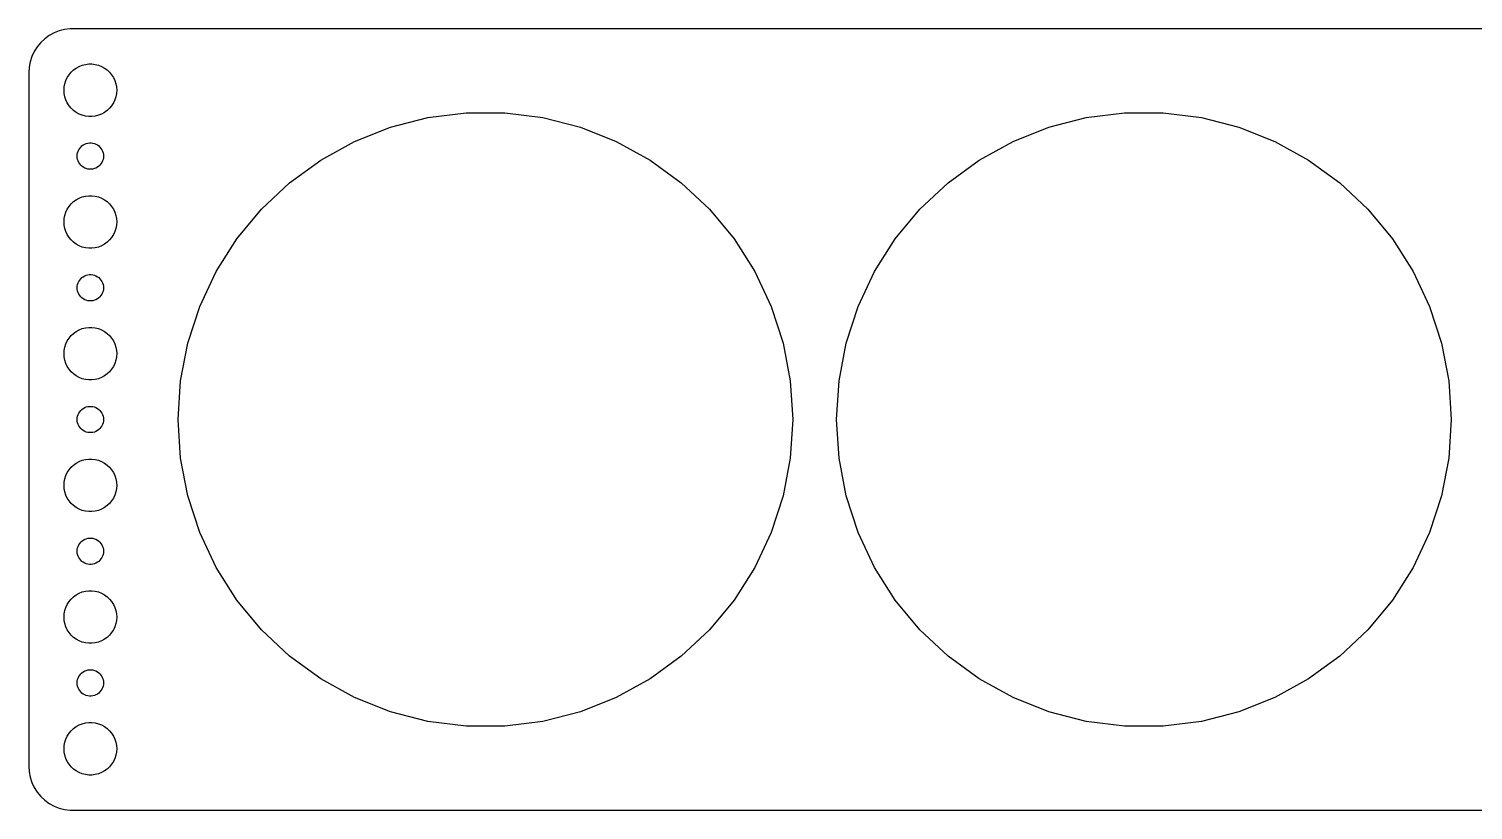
# Model space of a CAD drawing. Header units: metres. Extents: x -164 to 164, y -44 to 44.
# Drawn here: x -164.5 to 0, y -44.5 to 44.5 of the extents above; entities that cross this region are included whole.
import ezdxf

# ---------------------------------------------------------------- set-up
doc = ezdxf.new("R2010")
doc.units = ezdxf.units.M

msp = doc.modelspace()

# ---------------------------------------------------------------- linework, layer by layer
for p, q in [((-159.814, 44.4901), (-160.437, 44.4114)), ((159.814, 44.4901), (-159.814, 44.4901)), ((-163.145, 42.9227), (-163.545, 42.4389)), ((-162.687, 43.3526), (-163.145, 42.9227)), ((-162.179, 43.7216), (-162.687, 43.3526)), ((-161.629, 44.0241), (-162.179, 43.7216)), ((-161.045, 44.2553), (-161.629, 44.0241)), ((-160.437, 44.4114), (-161.045, 44.2553)), ((-164.149, 41.3406), (-164.343, 40.7434)), ((-163.882, 41.9088), (-164.149, 41.3406)), ((-163.545, 42.4389), (-163.882, 41.9088)), ((-164.461, 40.1267), (-164.5, 39.5)), ((-164.5, 39.5), (-164.5, -39.5)), ((-164.343, 40.7434), (-164.461, 40.1267)), ((-159.927, 39.2634), (-159.687, 39.5536)), ((-159.687, 39.5536), (-159.412, 39.8115)), ((-159.412, 39.8115), (-159.107, 40.033)), ((-159.107, 40.033), (-158.777, 40.2145)), ((-158.777, 40.2145), (-158.427, 40.3532)), ((-158.427, 40.3532), (-158.062, 40.4469)), ((-158.062, 40.4469), (-157.688, 40.4941)), ((-157.688, 40.4941), (-157.312, 40.4941)), ((-157.312, 40.4941), (-156.938, 40.4469)), ((-156.938, 40.4469), (-156.573, 40.3532)), ((-156.573, 40.3532), (-156.223, 40.2145)), ((-156.223, 40.2145), (-155.893, 40.033)), ((-155.893, 40.033), (-155.588, 39.8115)), ((-155.588, 39.8115), (-155.313, 39.5536)), ((-155.313, 39.5536), (-155.073, 39.2634)), ((-160.5, 37.5), (-160.476, 37.876)), ((-160.476, 37.876), (-160.406, 38.2461)), ((-160.406, 38.2461), (-160.289, 38.6044)), ((-160.289, 38.6044), (-160.129, 38.9453)), ((-160.129, 38.9453), (-159.927, 39.2634)), ((-155.073, 39.2634), (-154.871, 38.9453)), ((-154.871, 38.9453), (-154.711, 38.6044)), ((-154.711, 38.6044), (-154.594, 38.2461)), ((-154.594, 38.2461), (-154.524, 37.876)), ((-154.524, 37.876), (-154.5, 37.5)), ((-160.476, 37.124), (-160.5, 37.5)), ((-160.406, 36.7539), (-160.476, 37.124)), ((-160.289, 36.3956), (-160.406, 36.7539)), ((-160.129, 36.0547), (-160.289, 36.3956)), ((-154.711, 36.3956), (-154.871, 36.0547)), ((-154.594, 36.7539), (-154.711, 36.3956)), ((-154.524, 37.124), (-154.594, 36.7539)), ((-154.5, 37.5), (-154.524, 37.124)), ((-159.927, 35.7366), (-160.129, 36.0547)), ((-159.687, 35.4464), (-159.927, 35.7366)), ((-159.412, 35.1885), (-159.687, 35.4464)), ((-159.107, 34.967), (-159.412, 35.1885)), ((-158.777, 34.7855), (-159.107, 34.967)), ((-158.427, 34.6468), (-158.777, 34.7855)), ((-158.062, 34.5531), (-158.427, 34.6468)), ((-157.688, 34.5059), (-158.062, 34.5531)), ((-156.938, 34.5531), (-157.312, 34.5059)), ((-156.573, 34.6468), (-156.938, 34.5531)), ((-156.223, 34.7855), (-156.573, 34.6468)), ((-155.893, 34.967), (-156.223, 34.7855)), ((-155.588, 35.1885), (-155.893, 34.967)), ((-155.313, 35.4464), (-155.588, 35.1885)), ((-155.073, 35.7366), (-155.313, 35.4464)), ((-154.871, 36.0547), (-155.073, 35.7366)), ((-119.058, 34.3801), (-114.698, 34.9309)), ((-114.698, 34.9309), (-110.302, 34.9309)), ((-110.302, 34.9309), (-105.942, 34.3801)), ((-44.0583, 34.3801), (-39.6977, 34.9309)), ((-39.6977, 34.9309), (-35.3023, 34.9309)), ((-35.3023, 34.9309), (-30.9417, 34.3801)), ((-157.312, 34.5059), (-157.688, 34.5059)), ((-127.402, 31.6689), (-123.316, 33.287)), ((-123.316, 33.287), (-119.058, 34.3801)), ((-105.942, 34.3801), (-101.684, 33.287)), ((-101.684, 33.287), (-97.5977, 31.6689)), ((-52.4023, 31.6689), (-48.3156, 33.287)), ((-48.3156, 33.287), (-44.0583, 34.3801)), ((-30.9417, 34.3801), (-26.6844, 33.287)), ((-26.6844, 33.287), (-22.5977, 31.6689)), ((-158.456, 31.1558), (-158.304, 31.2665)), ((-158.304, 31.2665), (-158.139, 31.3572)), ((-158.139, 31.3572), (-157.964, 31.4266)), ((-157.964, 31.4266), (-157.781, 31.4734)), ((-157.781, 31.4734), (-157.594, 31.497)), ((-157.594, 31.497), (-157.406, 31.497)), ((-157.406, 31.497), (-157.219, 31.4734)), ((-157.219, 31.4734), (-157.036, 31.4266)), ((-157.036, 31.4266), (-156.861, 31.3572)), ((-156.861, 31.3572), (-156.696, 31.2665)), ((-156.696, 31.2665), (-156.544, 31.1558)), ((-131.254, 29.5515), (-127.402, 31.6689)), ((-97.5977, 31.6689), (-93.7461, 29.5515)), ((-56.2539, 29.5515), (-52.4023, 31.6689)), ((-22.5977, 31.6689), (-18.746, 29.5515)), ((-159, 30), (-158.988, 30.188)), ((-158.988, 29.812), (-159, 30)), ((-158.988, 30.188), (-158.953, 30.373)), ((-158.953, 29.627), (-158.988, 29.812)), ((-158.953, 30.373), (-158.895, 30.5522)), ((-158.895, 29.4478), (-158.953, 29.627)), ((-158.895, 30.5522), (-158.814, 30.7226)), ((-158.814, 30.7226), (-158.714, 30.8817)), ((-158.714, 30.8817), (-158.593, 31.0268)), ((-158.593, 31.0268), (-158.456, 31.1558)), ((-156.544, 31.1558), (-156.407, 31.0268)), ((-156.407, 31.0268), (-156.286, 30.8817)), ((-156.286, 30.8817), (-156.186, 30.7226)), ((-156.186, 30.7226), (-156.105, 30.5522)), ((-156.105, 30.5522), (-156.047, 30.373)), ((-156.047, 29.627), (-156.105, 29.4478)), ((-156.047, 30.373), (-156.012, 30.188)), ((-156.012, 29.812), (-156.047, 29.627)), ((-156.012, 30.188), (-156, 30)), ((-156, 30), (-156.012, 29.812)), ((-158.814, 29.2774), (-158.895, 29.4478)), ((-158.714, 29.1183), (-158.814, 29.2774)), ((-158.593, 28.9732), (-158.714, 29.1183)), ((-158.456, 28.8442), (-158.593, 28.9732)), ((-158.304, 28.7335), (-158.456, 28.8442)), ((-158.139, 28.6427), (-158.304, 28.7335)), ((-157.964, 28.5734), (-158.139, 28.6427)), ((-157.781, 28.5266), (-157.964, 28.5734)), ((-157.594, 28.503), (-157.781, 28.5266)), ((-157.406, 28.503), (-157.594, 28.503)), ((-157.219, 28.5266), (-157.406, 28.503)), ((-157.036, 28.5734), (-157.219, 28.5266)), ((-156.861, 28.6427), (-157.036, 28.5734)), ((-156.696, 28.7335), (-156.861, 28.6427)), ((-156.544, 28.8442), (-156.696, 28.7335)), ((-156.407, 28.9732), (-156.544, 28.8442)), ((-156.286, 29.1183), (-156.407, 28.9732)), ((-156.186, 29.2774), (-156.286, 29.1183)), ((-156.105, 29.4478), (-156.186, 29.2774)), ((-134.81, 26.968), (-131.254, 29.5515)), ((-93.7461, 29.5515), (-90.1902, 26.968)), ((-59.8098, 26.968), (-56.2539, 29.5515)), ((-18.746, 29.5515), (-15.1902, 26.968)), ((-138.014, 23.9591), (-134.81, 26.968)), ((-90.1902, 26.968), (-86.9861, 23.9591)), ((-63.0139, 23.9591), (-59.8098, 26.968)), ((-15.1902, 26.968), (-11.9861, 23.9591)), ((-159.687, 24.5536), (-159.412, 24.8115)), ((-159.412, 24.8115), (-159.107, 25.033)), ((-159.107, 25.033), (-158.777, 25.2145)), ((-158.777, 25.2145), (-158.427, 25.3532)), ((-158.427, 25.3532), (-158.062, 25.4469)), ((-158.062, 25.4469), (-157.688, 25.4941)), ((-157.688, 25.4941), (-157.312, 25.4941)), ((-157.312, 25.4941), (-156.938, 25.4469)), ((-156.938, 25.4469), (-156.573, 25.3532)), ((-156.573, 25.3532), (-156.223, 25.2145)), ((-156.223, 25.2145), (-155.893, 25.033)), ((-155.893, 25.033), (-155.588, 24.8115)), ((-155.588, 24.8115), (-155.313, 24.5536)), ((-160.476, 22.876), (-160.406, 23.2461)), ((-160.406, 23.2461), (-160.289, 23.6044)), ((-160.289, 23.6044), (-160.129, 23.9453)), ((-160.129, 23.9453), (-159.927, 24.2634)), ((-159.927, 24.2634), (-159.687, 24.5536)), ((-155.313, 24.5536), (-155.073, 24.2634)), ((-155.073, 24.2634), (-154.871, 23.9453)), ((-154.871, 23.9453), (-154.711, 23.6044)), ((-154.711, 23.6044), (-154.594, 23.2461)), ((-154.594, 23.2461), (-154.524, 22.876)), ((-140.816, 20.5725), (-138.014, 23.9591)), ((-86.9861, 23.9591), (-84.1844, 20.5725)), ((-65.8156, 20.5725), (-63.0139, 23.9591)), ((-11.9861, 23.9591), (-9.1844, 20.5725)), ((-160.5, 22.5), (-160.476, 22.876)), ((-160.476, 22.124), (-160.5, 22.5)), ((-160.406, 21.7539), (-160.476, 22.124)), ((-160.289, 21.3956), (-160.406, 21.7539)), ((-160.129, 21.0547), (-160.289, 21.3956)), ((-154.711, 21.3956), (-154.871, 21.0547)), ((-154.594, 21.7539), (-154.711, 21.3956)), ((-154.524, 22.124), (-154.594, 21.7539)), ((-154.524, 22.876), (-154.5, 22.5)), ((-154.5, 22.5), (-154.524, 22.124)), ((-159.927, 20.7366), (-160.129, 21.0547)), ((-159.687, 20.4464), (-159.927, 20.7366)), ((-159.412, 20.1884), (-159.687, 20.4464)), ((-159.107, 19.967), (-159.412, 20.1884)), ((-158.777, 19.7855), (-159.107, 19.967)), ((-158.427, 19.6468), (-158.777, 19.7855)), ((-156.223, 19.7855), (-156.573, 19.6468)), ((-155.893, 19.967), (-156.223, 19.7855)), ((-155.588, 20.1884), (-155.893, 19.967)), ((-155.313, 20.4464), (-155.588, 20.1884)), ((-155.073, 20.7366), (-155.313, 20.4464)), ((-154.871, 21.0547), (-155.073, 20.7366)), ((-143.171, 16.8614), (-140.816, 20.5725)), ((-84.1844, 20.5725), (-81.8293, 16.8614)), ((-68.1707, 16.8614), (-65.8156, 20.5725)), ((-9.1844, 20.5725), (-6.82925, 16.8614)), ((-158.062, 19.5531), (-158.427, 19.6468)), ((-157.688, 19.5059), (-158.062, 19.5531)), ((-157.312, 19.5059), (-157.688, 19.5059)), ((-156.938, 19.5531), (-157.312, 19.5059)), ((-156.573, 19.6468), (-156.938, 19.5531)), ((-157.964, 16.4266), (-157.781, 16.4734)), ((-157.781, 16.4734), (-157.594, 16.497)), ((-157.594, 16.497), (-157.406, 16.497)), ((-157.406, 16.497), (-157.219, 16.4734)), ((-157.219, 16.4734), (-157.036, 16.4266)), ((-145.042, 12.8844), (-143.171, 16.8614)), ((-81.8293, 16.8614), (-79.9578, 12.8844)), ((-70.0422, 12.8844), (-68.1707, 16.8614)), ((-6.82925, 16.8614), (-4.95781, 12.8844)), ((-159, 15), (-158.988, 15.188)), ((-158.988, 14.812), (-159, 15)), ((-158.988, 15.188), (-158.953, 15.373)), ((-158.953, 14.627), (-158.988, 14.812)), ((-158.953, 15.373), (-158.895, 15.5522)), ((-158.895, 15.5522), (-158.814, 15.7226)), ((-158.814, 15.7226), (-158.714, 15.8817)), ((-158.714, 15.8817), (-158.593, 16.0268)), ((-158.593, 16.0268), (-158.456, 16.1558)), ((-158.456, 16.1558), (-158.304, 16.2665)), ((-158.304, 16.2665), (-158.139, 16.3572)), ((-158.139, 16.3572), (-157.964, 16.4266)), ((-157.036, 16.4266), (-156.861, 16.3572)), ((-156.861, 16.3572), (-156.696, 16.2665)), ((-156.696, 16.2665), (-156.544, 16.1558)), ((-156.544, 16.1558), (-156.407, 16.0268)), ((-156.407, 16.0268), (-156.286, 15.8817)), ((-156.286, 15.8817), (-156.186, 15.7226)), ((-156.186, 15.7226), (-156.105, 15.5522)), ((-156.105, 15.5522), (-156.047, 15.373)), ((-156.047, 15.373), (-156.012, 15.188)), ((-156.012, 14.812), (-156.047, 14.627)), ((-156.012, 15.188), (-156, 15)), ((-156, 15), (-156.012, 14.812)), ((-158.895, 14.4478), (-158.953, 14.627)), ((-158.814, 14.2774), (-158.895, 14.4478)), ((-158.714, 14.1183), (-158.814, 14.2774)), ((-158.593, 13.9732), (-158.714, 14.1183)), ((-158.456, 13.8442), (-158.593, 13.9732)), ((-158.304, 13.7335), (-158.456, 13.8442)), ((-158.139, 13.6427), (-158.304, 13.7335)), ((-157.964, 13.5734), (-158.139, 13.6427)), ((-157.781, 13.5266), (-157.964, 13.5734)), ((-157.594, 13.5029), (-157.781, 13.5266)), ((-157.406, 13.5029), (-157.594, 13.5029)), ((-157.219, 13.5266), (-157.406, 13.5029)), ((-157.036, 13.5734), (-157.219, 13.5266)), ((-156.861, 13.6427), (-157.036, 13.5734)), ((-156.696, 13.7335), (-156.861, 13.6427)), ((-156.544, 13.8442), (-156.696, 13.7335)), ((-156.407, 13.9732), (-156.544, 13.8442)), ((-156.286, 14.1183), (-156.407, 13.9732)), ((-156.186, 14.2774), (-156.286, 14.1183)), ((-156.105, 14.4478), (-156.186, 14.2774)), ((-156.047, 14.627), (-156.105, 14.4478)), ((-146.4, 8.70413), (-145.042, 12.8844)), ((-79.9578, 12.8844), (-78.5996, 8.70413)), ((-71.4004, 8.70413), (-70.0422, 12.8844)), ((-4.95781, 12.8844), (-3.59958, 8.70413)), ((-159.412, 9.81154), (-159.107, 10.033)), ((-159.107, 10.033), (-158.777, 10.2145)), ((-158.777, 10.2145), (-158.427, 10.3532)), ((-158.427, 10.3532), (-158.062, 10.4469)), ((-158.062, 10.4469), (-157.688, 10.4941)), ((-157.688, 10.4941), (-157.312, 10.4941)), ((-157.312, 10.4941), (-156.938, 10.4469)), ((-156.938, 10.4469), (-156.573, 10.3532)), ((-156.573, 10.3532), (-156.223, 10.2145)), ((-156.223, 10.2145), (-155.893, 10.033)), ((-155.893, 10.033), (-155.588, 9.81154)), ((-160.476, 7.87599), (-160.406, 8.24606)), ((-160.406, 8.24606), (-160.289, 8.60437)), ((-160.289, 8.60437), (-160.129, 8.94525)), ((-160.129, 8.94525), (-159.927, 9.26335)), ((-159.927, 9.26335), (-159.687, 9.55363)), ((-159.687, 9.55363), (-159.412, 9.81154)), ((-155.588, 9.81154), (-155.313, 9.55363)), ((-155.313, 9.55363), (-155.073, 9.26335)), ((-155.073, 9.26335), (-154.871, 8.94525)), ((-154.871, 8.94525), (-154.711, 8.60437)), ((-154.711, 8.60437), (-154.594, 8.24606)), ((-154.594, 8.24606), (-154.524, 7.87599)), ((-147.224, 4.38666), (-146.4, 8.70413)), ((-78.5996, 8.70413), (-77.776, 4.38666)), ((-72.224, 4.38666), (-71.4004, 8.70413)), ((-3.59958, 8.70413), (-2.77597, 4.38666)), ((-160.5, 7.5), (-160.476, 7.87599)), ((-160.476, 7.12399), (-160.5, 7.5)), ((-160.406, 6.75392), (-160.476, 7.12399)), ((-160.289, 6.39561), (-160.406, 6.75392)), ((-154.594, 6.75392), (-154.711, 6.39561)), ((-154.524, 7.12399), (-154.594, 6.75392)), ((-154.524, 7.87599), (-154.5, 7.5)), ((-154.5, 7.5), (-154.524, 7.12399)), ((-160.129, 6.05473), (-160.289, 6.39561)), ((-159.927, 5.73663), (-160.129, 6.05473)), ((-159.687, 5.44635), (-159.927, 5.73663)), ((-159.412, 5.18845), (-159.687, 5.44635)), ((-159.107, 4.96701), (-159.412, 5.18845)), ((-158.777, 4.78551), (-159.107, 4.96701)), ((-155.893, 4.96701), (-156.223, 4.78551)), ((-155.588, 5.18845), (-155.893, 4.96701)), ((-155.313, 5.44635), (-155.588, 5.18845)), ((-155.073, 5.73663), (-155.313, 5.44635)), ((-154.871, 6.05473), (-155.073, 5.73663)), ((-154.711, 6.39561), (-154.871, 6.05473)), ((-158.427, 4.64682), (-158.777, 4.78551)), ((-158.062, 4.55313), (-158.427, 4.64682)), ((-157.688, 4.50591), (-158.062, 4.55313)), ((-157.312, 4.50591), (-157.688, 4.50591)), ((-156.938, 4.55313), (-157.312, 4.50591)), ((-156.573, 4.64682), (-156.938, 4.55313)), ((-156.223, 4.78551), (-156.573, 4.64682)), ((-147.5, 0), (-147.224, 4.38666)), ((-77.776, 4.38666), (-77.5, 0)), ((-72.5, 0), (-72.224, 4.38666)), ((-2.77597, 4.38666), (-2.5, 0)), ((-159, 0), (-158.988, 0.18799)), ((-158.988, -0.18799), (-159, 0)), ((-158.988, 0.18799), (-158.953, 0.37303)), ((-158.953, 0.37303), (-158.895, 0.55219)), ((-158.895, 0.55219), (-158.814, 0.72263)), ((-158.814, 0.72263), (-158.714, 0.88167)), ((-158.714, 0.88167), (-158.593, 1.02681)), ((-158.593, 1.02681), (-158.456, 1.15576)), ((-158.456, 1.15576), (-158.304, 1.26648)), ((-158.304, 1.26648), (-158.139, 1.35724)), ((-158.139, 1.35724), (-157.964, 1.42657)), ((-157.964, 1.42657), (-157.781, 1.47342)), ((-157.781, 1.47342), (-157.594, 1.49704)), ((-157.594, 1.49704), (-157.406, 1.49704)), ((-157.406, 1.49704), (-157.219, 1.47342)), ((-157.219, 1.47342), (-157.036, 1.42657)), ((-157.036, 1.42657), (-156.861, 1.35724)), ((-156.861, 1.35724), (-156.696, 1.26648)), ((-156.696, 1.26648), (-156.544, 1.15576)), ((-156.544, 1.15576), (-156.407, 1.02681)), ((-156.407, 1.02681), (-156.286, 0.88167)), ((-156.286, 0.88167), (-156.186, 0.72263)), ((-156.186, 0.72263), (-156.105, 0.55219)), ((-156.105, 0.55219), (-156.047, 0.37303)), ((-156.047, 0.37303), (-156.012, 0.18799)), ((-156.012, 0.18799), (-156, 0)), ((-156, 0), (-156.012, -0.18799)), ((-147.224, -4.38666), (-147.5, 0)), ((-77.5, 0), (-77.776, -4.38666)), ((-72.224, -4.38666), (-72.5, 0)), ((-2.5, 0), (-2.77597, -4.38666)), ((-158.953, -0.37303), (-158.988, -0.18799)), ((-158.895, -0.55219), (-158.953, -0.37303)), ((-158.814, -0.72263), (-158.895, -0.55219)), ((-158.714, -0.88167), (-158.814, -0.72263)), ((-158.593, -1.02681), (-158.714, -0.88167)), ((-158.456, -1.15576), (-158.593, -1.02681)), ((-158.304, -1.26648), (-158.456, -1.15576)), ((-158.139, -1.35724), (-158.304, -1.26648)), ((-157.964, -1.42657), (-158.139, -1.35724)), ((-157.781, -1.47342), (-157.964, -1.42657)), ((-157.594, -1.49704), (-157.781, -1.47342)), ((-157.406, -1.49704), (-157.594, -1.49704)), ((-157.219, -1.47342), (-157.406, -1.49704)), ((-157.036, -1.42657), (-157.219, -1.47342)), ((-156.861, -1.35724), (-157.036, -1.42657)), ((-156.696, -1.26648), (-156.861, -1.35724)), ((-156.544, -1.15576), (-156.696, -1.26648)), ((-156.407, -1.02681), (-156.544, -1.15576)), ((-156.286, -0.88167), (-156.407, -1.02681)), ((-156.186, -0.72263), (-156.286, -0.88167)), ((-156.105, -0.55219), (-156.186, -0.72263)), ((-156.047, -0.37303), (-156.105, -0.55219)), ((-156.012, -0.18799), (-156.047, -0.37303)), ((-159.107, -4.96701), (-158.777, -4.78551)), ((-158.777, -4.78551), (-158.427, -4.64682)), ((-158.427, -4.64682), (-158.062, -4.55313)), ((-158.062, -4.55313), (-157.688, -4.50591)), ((-157.688, -4.50591), (-157.312, -4.50591)), ((-157.312, -4.50591), (-156.938, -4.55313)), ((-156.938, -4.55313), (-156.573, -4.64682)), ((-156.573, -4.64682), (-156.223, -4.78551)), ((-156.223, -4.78551), (-155.893, -4.96701)), ((-146.4, -8.70413), (-147.224, -4.38666)), ((-77.776, -4.38666), (-78.5996, -8.70413)), ((-71.4004, -8.70413), (-72.224, -4.38666)), ((-2.77597, -4.38666), (-3.59958, -8.70413)), ((-160.406, -6.75392), (-160.289, -6.39561)), ((-160.289, -6.39561), (-160.129, -6.05473)), ((-160.129, -6.05473), (-159.927, -5.73663)), ((-159.927, -5.73663), (-159.687, -5.44635)), ((-159.687, -5.44635), (-159.412, -5.18845)), ((-159.412, -5.18845), (-159.107, -4.96701)), ((-155.893, -4.96701), (-155.588, -5.18845)), ((-155.588, -5.18845), (-155.313, -5.44635)), ((-155.313, -5.44635), (-155.073, -5.73663)), ((-155.073, -5.73663), (-154.871, -6.05473)), ((-154.871, -6.05473), (-154.711, -6.39561)), ((-154.711, -6.39561), (-154.594, -6.75392)), ((-160.5, -7.5), (-160.476, -7.12399)), ((-160.476, -7.87599), (-160.5, -7.5)), ((-160.476, -7.12399), (-160.406, -6.75392)), ((-160.406, -8.24606), (-160.476, -7.87599)), ((-154.594, -6.75392), (-154.524, -7.12399)), ((-154.524, -7.87599), (-154.594, -8.24606)), ((-154.524, -7.12399), (-154.5, -7.5)), ((-154.5, -7.5), (-154.524, -7.87599)), ((-160.289, -8.60437), (-160.406, -8.24606)), ((-160.129, -8.94525), (-160.289, -8.60437)), ((-159.927, -9.26335), (-160.129, -8.94525)), ((-159.687, -9.55363), (-159.927, -9.26335)), ((-159.412, -9.81154), (-159.687, -9.55363)), ((-159.107, -10.033), (-159.412, -9.81154)), ((-155.588, -9.81154), (-155.893, -10.033)), ((-155.313, -9.55363), (-155.588, -9.81154)), ((-155.073, -9.26335), (-155.313, -9.55363)), ((-154.871, -8.94525), (-155.073, -9.26335)), ((-154.711, -8.60437), (-154.871, -8.94525)), ((-154.594, -8.24606), (-154.711, -8.60437)), ((-145.042, -12.8844), (-146.4, -8.70413)), ((-78.5996, -8.70413), (-79.9578, -12.8844)), ((-70.0422, -12.8844), (-71.4004, -8.70413)), ((-3.59958, -8.70413), (-4.95781, -12.8844)), ((-158.777, -10.2145), (-159.107, -10.033)), ((-158.427, -10.3532), (-158.777, -10.2145)), ((-158.062, -10.4469), (-158.427, -10.3532)), ((-157.688, -10.4941), (-158.062, -10.4469)), ((-157.312, -10.4941), (-157.688, -10.4941)), ((-156.938, -10.4469), (-157.312, -10.4941)), ((-156.573, -10.3532), (-156.938, -10.4469)), ((-156.223, -10.2145), (-156.573, -10.3532)), ((-155.893, -10.033), (-156.223, -10.2145)), ((-143.171, -16.8614), (-145.042, -12.8844)), ((-79.9578, -12.8844), (-81.8293, -16.8614)), ((-68.1707, -16.8614), (-70.0422, -12.8844)), ((-4.95781, -12.8844), (-6.82925, -16.8614)), ((-158.988, -14.812), (-158.953, -14.627)), ((-158.953, -14.627), (-158.895, -14.4478)), ((-158.895, -14.4478), (-158.814, -14.2774)), ((-158.814, -14.2774), (-158.714, -14.1183)), ((-158.714, -14.1183), (-158.593, -13.9732)), ((-158.593, -13.9732), (-158.456, -13.8442)), ((-158.456, -13.8442), (-158.304, -13.7335)), ((-158.304, -13.7335), (-158.139, -13.6427)), ((-158.139, -13.6427), (-157.964, -13.5734)), ((-157.964, -13.5734), (-157.781, -13.5266)), ((-157.781, -13.5266), (-157.594, -13.5029)), ((-157.594, -13.5029), (-157.406, -13.5029)), ((-157.406, -13.5029), (-157.219, -13.5266)), ((-157.219, -13.5266), (-157.036, -13.5734)), ((-157.036, -13.5734), (-156.861, -13.6427)), ((-156.861, -13.6427), (-156.696, -13.7335)), ((-156.696, -13.7335), (-156.544, -13.8442)), ((-156.544, -13.8442), (-156.407, -13.9732)), ((-156.407, -13.9732), (-156.286, -14.1183)), ((-156.286, -14.1183), (-156.186, -14.2774)), ((-156.186, -14.2774), (-156.105, -14.4478)), ((-156.105, -14.4478), (-156.047, -14.627)), ((-156.047, -14.627), (-156.012, -14.812)), ((-159, -15), (-158.988, -14.812)), ((-158.988, -15.188), (-159, -15)), ((-158.953, -15.373), (-158.988, -15.188)), ((-158.895, -15.5522), (-158.953, -15.373)), ((-158.814, -15.7226), (-158.895, -15.5522)), ((-158.714, -15.8817), (-158.814, -15.7226)), ((-158.593, -16.0268), (-158.714, -15.8817)), ((-158.456, -16.1558), (-158.593, -16.0268)), ((-158.304, -16.2665), (-158.456, -16.1558)), ((-158.139, -16.3572), (-158.304, -16.2665)), ((-157.964, -16.4266), (-158.139, -16.3572)), ((-157.781, -16.4734), (-157.964, -16.4266)), ((-157.036, -16.4266), (-157.219, -16.4734)), ((-156.861, -16.3572), (-157.036, -16.4266)), ((-156.696, -16.2665), (-156.861, -16.3572)), ((-156.544, -16.1558), (-156.696, -16.2665)), ((-156.407, -16.0268), (-156.544, -16.1558)), ((-156.286, -15.8817), (-156.407, -16.0268)), ((-156.186, -15.7226), (-156.286, -15.8817)), ((-156.105, -15.5522), (-156.186, -15.7226)), ((-156.047, -15.373), (-156.105, -15.5522)), ((-156.012, -15.188), (-156.047, -15.373)), ((-156.012, -14.812), (-156, -15)), ((-156, -15), (-156.012, -15.188)), ((-157.594, -16.497), (-157.781, -16.4734)), ((-157.406, -16.497), (-157.594, -16.497)), ((-157.219, -16.4734), (-157.406, -16.497)), ((-140.816, -20.5725), (-143.171, -16.8614)), ((-81.8293, -16.8614), (-84.1844, -20.5725)), ((-65.8156, -20.5725), (-68.1707, -16.8614)), ((-6.82925, -16.8614), (-9.1844, -20.5725)), ((-158.777, -19.7855), (-158.427, -19.6468)), ((-158.427, -19.6468), (-158.062, -19.5531)), ((-158.062, -19.5531), (-157.688, -19.5059)), ((-157.688, -19.5059), (-157.312, -19.5059)), ((-157.312, -19.5059), (-156.938, -19.5531)), ((-156.938, -19.5531), (-156.573, -19.6468)), ((-156.573, -19.6468), (-156.223, -19.7855)), ((-160.289, -21.3956), (-160.129, -21.0547)), ((-160.129, -21.0547), (-159.927, -20.7366)), ((-159.927, -20.7366), (-159.687, -20.4464)), ((-159.687, -20.4464), (-159.412, -20.1884)), ((-159.412, -20.1884), (-159.107, -19.967)), ((-159.107, -19.967), (-158.777, -19.7855)), ((-156.223, -19.7855), (-155.893, -19.967)), ((-155.893, -19.967), (-155.588, -20.1884)), ((-155.588, -20.1884), (-155.313, -20.4464)), ((-155.313, -20.4464), (-155.073, -20.7366)), ((-155.073, -20.7366), (-154.871, -21.0547)), ((-154.871, -21.0547), (-154.711, -21.3956)), ((-138.014, -23.9591), (-140.816, -20.5725)), ((-84.1844, -20.5725), (-86.9861, -23.9591)), ((-63.0139, -23.9591), (-65.8156, -20.5725)), ((-9.1844, -20.5725), (-11.9861, -23.9591)), ((-160.5, -22.5), (-160.476, -22.124)), ((-160.476, -22.876), (-160.5, -22.5)), ((-160.476, -22.124), (-160.406, -21.7539)), ((-160.406, -23.2461), (-160.476, -22.876)), ((-160.406, -21.7539), (-160.289, -21.3956)), ((-154.711, -21.3956), (-154.594, -21.7539)), ((-154.594, -21.7539), (-154.524, -22.124)), ((-154.524, -22.876), (-154.594, -23.2461)), ((-154.524, -22.124), (-154.5, -22.5)), ((-154.5, -22.5), (-154.524, -22.876)), ((-160.289, -23.6044), (-160.406, -23.2461)), ((-160.129, -23.9453), (-160.289, -23.6044)), ((-159.927, -24.2634), (-160.129, -23.9453)), ((-159.687, -24.5536), (-159.927, -24.2634)), ((-159.412, -24.8115), (-159.687, -24.5536)), ((-155.313, -24.5536), (-155.588, -24.8115)), ((-155.073, -24.2634), (-155.313, -24.5536)), ((-154.871, -23.9453), (-155.073, -24.2634)), ((-154.711, -23.6044), (-154.871, -23.9453)), ((-154.594, -23.2461), (-154.711, -23.6044)), ((-134.81, -26.968), (-138.014, -23.9591)), ((-86.9861, -23.9591), (-90.1902, -26.968)), ((-59.8098, -26.968), (-63.0139, -23.9591)), ((-11.9861, -23.9591), (-15.1902, -26.968)), ((-159.107, -25.033), (-159.412, -24.8115)), ((-158.777, -25.2145), (-159.107, -25.033)), ((-158.427, -25.3532), (-158.777, -25.2145)), ((-158.062, -25.4469), (-158.427, -25.3532)), ((-157.688, -25.4941), (-158.062, -25.4469)), ((-157.312, -25.4941), (-157.688, -25.4941)), ((-156.938, -25.4469), (-157.312, -25.4941)), ((-156.573, -25.3532), (-156.938, -25.4469)), ((-156.223, -25.2145), (-156.573, -25.3532)), ((-155.893, -25.033), (-156.223, -25.2145)), ((-155.588, -24.8115), (-155.893, -25.033)), ((-131.254, -29.5515), (-134.81, -26.968)), ((-90.1902, -26.968), (-93.7461, -29.5515)), ((-56.2539, -29.5515), (-59.8098, -26.968)), ((-15.1902, -26.968), (-18.746, -29.5515)), ((-158.953, -29.627), (-158.895, -29.4478)), ((-158.895, -29.4478), (-158.814, -29.2774)), ((-158.814, -29.2774), (-158.714, -29.1183)), ((-158.714, -29.1183), (-158.593, -28.9732)), ((-158.593, -28.9732), (-158.456, -28.8442)), ((-158.456, -28.8442), (-158.304, -28.7335)), ((-158.304, -28.7335), (-158.139, -28.6427)), ((-158.139, -28.6427), (-157.964, -28.5734)), ((-157.964, -28.5734), (-157.781, -28.5266)), ((-157.781, -28.5266), (-157.594, -28.503)), ((-157.594, -28.503), (-157.406, -28.503)), ((-157.406, -28.503), (-157.219, -28.5266)), ((-157.219, -28.5266), (-157.036, -28.5734)), ((-157.036, -28.5734), (-156.861, -28.6427)), ((-156.861, -28.6427), (-156.696, -28.7335)), ((-156.696, -28.7335), (-156.544, -28.8442)), ((-156.544, -28.8442), (-156.407, -28.9732)), ((-156.407, -28.9732), (-156.286, -29.1183)), ((-156.286, -29.1183), (-156.186, -29.2774)), ((-156.186, -29.2774), (-156.105, -29.4478)), ((-156.105, -29.4478), (-156.047, -29.627)), ((-127.402, -31.6689), (-131.254, -29.5515)), ((-93.7461, -29.5515), (-97.5977, -31.6689)), ((-52.4023, -31.6689), (-56.2539, -29.5515)), ((-18.746, -29.5515), (-22.5977, -31.6689)), ((-159, -30), (-158.988, -29.812)), ((-158.988, -30.188), (-159, -30)), ((-158.988, -29.812), (-158.953, -29.627)), ((-158.953, -30.373), (-158.988, -30.188)), ((-158.895, -30.5522), (-158.953, -30.373)), ((-158.814, -30.7226), (-158.895, -30.5522)), ((-158.714, -30.8817), (-158.814, -30.7226)), ((-158.593, -31.0268), (-158.714, -30.8817)), ((-158.456, -31.1558), (-158.593, -31.0268)), ((-158.304, -31.2665), (-158.456, -31.1558)), ((-156.544, -31.1558), (-156.696, -31.2665)), ((-156.407, -31.0268), (-156.544, -31.1558)), ((-156.286, -30.8817), (-156.407, -31.0268)), ((-156.186, -30.7226), (-156.286, -30.8817)), ((-156.105, -30.5522), (-156.186, -30.7226)), ((-156.047, -30.373), (-156.105, -30.5522)), ((-156.047, -29.627), (-156.012, -29.812)), ((-156.012, -30.188), (-156.047, -30.373)), ((-156.012, -29.812), (-156, -30)), ((-156, -30), (-156.012, -30.188)), ((-158.139, -31.3572), (-158.304, -31.2665)), ((-157.964, -31.4266), (-158.139, -31.3572)), ((-157.781, -31.4734), (-157.964, -31.4266)), ((-157.594, -31.497), (-157.781, -31.4734)), ((-157.406, -31.497), (-157.594, -31.497)), ((-157.219, -31.4734), (-157.406, -31.497)), ((-157.036, -31.4266), (-157.219, -31.4734)), ((-156.861, -31.3572), (-157.036, -31.4266)), ((-156.696, -31.2665), (-156.861, -31.3572)), ((-123.316, -33.287), (-127.402, -31.6689)), ((-97.5977, -31.6689), (-101.684, -33.287)), ((-48.3156, -33.287), (-52.4023, -31.6689)), ((-22.5977, -31.6689), (-26.6844, -33.287)), ((-158.062, -34.5531), (-157.688, -34.5059)), ((-157.688, -34.5059), (-157.312, -34.5059)), ((-157.312, -34.5059), (-156.938, -34.5531)), ((-119.058, -34.3801), (-123.316, -33.287)), ((-114.698, -34.9309), (-119.058, -34.3801)), ((-105.942, -34.3801), (-110.302, -34.9309)), ((-101.684, -33.287), (-105.942, -34.3801)), ((-44.0583, -34.3801), (-48.3156, -33.287)), ((-39.6977, -34.9309), (-44.0583, -34.3801)), ((-30.9417, -34.3801), (-35.3023, -34.9309)), ((-26.6844, -33.287), (-30.9417, -34.3801)), ((-160.289, -36.3956), (-160.129, -36.0547)), ((-160.129, -36.0547), (-159.927, -35.7366)), ((-159.927, -35.7366), (-159.687, -35.4464)), ((-159.687, -35.4464), (-159.412, -35.1885)), ((-159.412, -35.1885), (-159.107, -34.967)), ((-159.107, -34.967), (-158.777, -34.7855)), ((-158.777, -34.7855), (-158.427, -34.6468)), ((-158.427, -34.6468), (-158.062, -34.5531)), ((-156.938, -34.5531), (-156.573, -34.6468)), ((-156.573, -34.6468), (-156.223, -34.7855)), ((-156.223, -34.7855), (-155.893, -34.967)), ((-155.893, -34.967), (-155.588, -35.1885)), ((-155.588, -35.1885), (-155.313, -35.4464)), ((-155.313, -35.4464), (-155.073, -35.7366)), ((-155.073, -35.7366), (-154.871, -36.0547)), ((-154.871, -36.0547), (-154.711, -36.3956)), ((-110.302, -34.9309), (-114.698, -34.9309)), ((-35.3023, -34.9309), (-39.6977, -34.9309)), ((-160.5, -37.5), (-160.476, -37.124)), ((-160.476, -37.876), (-160.5, -37.5)), ((-160.476, -37.124), (-160.406, -36.7539)), ((-160.406, -36.7539), (-160.289, -36.3956)), ((-154.711, -36.3956), (-154.594, -36.7539)), ((-154.594, -36.7539), (-154.524, -37.124)), ((-154.524, -37.124), (-154.5, -37.5)), ((-154.5, -37.5), (-154.524, -37.876)), ((-160.406, -38.2461), (-160.476, -37.876)), ((-160.289, -38.6044), (-160.406, -38.2461)), ((-160.129, -38.9453), (-160.289, -38.6044)), ((-159.927, -39.2634), (-160.129, -38.9453)), ((-159.687, -39.5536), (-159.927, -39.2634)), ((-155.073, -39.2634), (-155.313, -39.5536)), ((-154.871, -38.9453), (-155.073, -39.2634)), ((-154.711, -38.6044), (-154.871, -38.9453)), ((-154.594, -38.2461), (-154.711, -38.6044)), ((-154.524, -37.876), (-154.594, -38.2461)), ((-164.5, -39.5), (-164.461, -40.1267)), ((-164.461, -40.1267), (-164.343, -40.7434)), ((-164.343, -40.7434), (-164.149, -41.3406)), ((-159.412, -39.8115), (-159.687, -39.5536)), ((-159.107, -40.033), (-159.412, -39.8115)), ((-158.777, -40.2145), (-159.107, -40.033)), ((-158.427, -40.3532), (-158.777, -40.2145)), ((-158.062, -40.4469), (-158.427, -40.3532)), ((-157.688, -40.4941), (-158.062, -40.4469)), ((-157.312, -40.4941), (-157.688, -40.4941)), ((-156.938, -40.4469), (-157.312, -40.4941)), ((-156.573, -40.3532), (-156.938, -40.4469)), ((-156.223, -40.2145), (-156.573, -40.3532)), ((-155.893, -40.033), (-156.223, -40.2145)), ((-155.588, -39.8115), (-155.893, -40.033)), ((-155.313, -39.5536), (-155.588, -39.8115)), ((-164.149, -41.3406), (-163.882, -41.9088)), ((-163.882, -41.9088), (-163.545, -42.4389)), ((-163.545, -42.4389), (-163.145, -42.9227)), ((-163.145, -42.9227), (-162.687, -43.3526)), ((-162.687, -43.3526), (-162.179, -43.7216)), ((-162.179, -43.7216), (-161.629, -44.0241)), ((-161.629, -44.0241), (-161.045, -44.2553)), ((-161.045, -44.2553), (-160.437, -44.4114)), ((-160.437, -44.4114), (-159.814, -44.4901)), ((-159.814, -44.4901), (159.814, -44.4901))]:
    msp.add_line(p, q)

doc.saveas('drawing.dxf')
